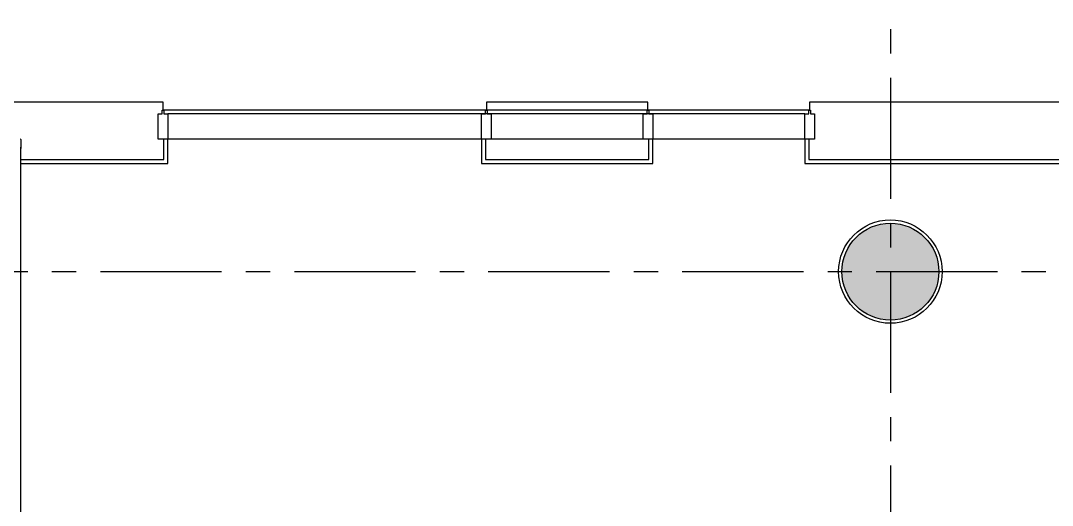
# Model space of a CAD drawing. Extents: x 1198601 to 1325177, y -301855 to -214174.
# Drawn here: x 1244989 to 1251373, y -273667 to -270666 of the extents above; entities that cross this region are included whole.
import ezdxf

# ---------------------------------------------------------------- set-up
doc = ezdxf.new("R2010")
doc.units = 0
doc.header["$LTSCALE"] = 600
doc.header["$MEASUREMENT"] = 0
doc.linetypes.add('CENTER', pattern=[2, 1.25, -0.25, 0.25, -0.25])
doc.layers.get('0').update_dxf_attribs({"linetype": 'CONTINUOUS'})
for name, color, linetype in [('252', 252, 'CONTINUOUS'), ('CEN', 1, 'CENTER'), ('WALLLL', 7, 'CONTINUOUS')]:
    doc.layers.add(name, color=color, linetype=linetype)

msp = doc.modelspace()

# ---------------------------------------------------------------- hatches: boundary and pattern name
at = {"layer": '252'}
h = msp.add_hatch(color=256, dxfattribs=at)
h.paths.add_polyline_path([(1223070.4, -293919.9), (1223670.4, -293919.9), (1223670.4, -294519.9), (1223070.4, -294519.9)])
h.paths.add_polyline_path([(1232070.4, -293919.9), (1232670.4, -293919.9), (1232670.4, -294519.9), (1232070.4, -294519.9)])
h.paths.add_polyline_path([(1232070.4, -271919.9), (1232670.4, -271919.9), (1232670.4, -272519.9), (1232070.4, -272519.9)])
h.paths.add_polyline_path([(1232070.4, -281969.9), (1232670.4, -281969.9), (1232670.4, -282569.9), (1232070.4, -282569.9)])
h.paths.add_polyline_path([(1223070.4, -281969.9), (1223670.4, -281969.9), (1223670.4, -282569.9), (1223070.4, -282569.9)])
h.paths.add_polyline_path([(1223070.4, -271919.9), (1223670.4, -271919.9), (1223670.4, -272519.9), (1223070.4, -272519.9)])
h.paths.add_polyline_path([(1241070.4, -293919.9), (1241670.4, -293919.9), (1241670.4, -294519.9), (1241070.4, -294519.9)])
h.paths.add_polyline_path([(1250070.4, -293919.9), (1250670.4, -293919.9), (1250670.4, -294519.9), (1250070.4, -294519.9)])
h.paths.add_polyline_path([(1250120.4, -281969.9), (1250720.4, -281969.9), (1250720.4, -282569.9), (1250120.4, -282569.9)])
h.paths.add_polyline_path([(1241120.4, -281969.9), (1241720.4, -281969.9), (1241720.4, -282569.9), (1241120.4, -282569.9)])
edge = h.paths.add_edge_path()
edge.add_arc((1250370.4, -272219.9), 300, 0, 360)
h.paths.add_polyline_path([(1259070.4, -293919.9), (1259670.4, -293919.9), (1259670.4, -294519.9), (1259070.4, -294519.9)])
h.paths.add_polyline_path([(1268070.4, -293919.9), (1268670.4, -293919.9), (1268670.4, -294519.9), (1268070.4, -294519.9)])
h.paths.add_polyline_path([(1268070.4, -281969.9), (1268670.4, -281969.9), (1268670.4, -282569.9), (1268070.4, -282569.9)])
h.paths.add_polyline_path([(1268070.4, -271919.9), (1268670.4, -271919.9), (1268670.4, -272519.9), (1268070.4, -272519.9)])
h.paths.add_polyline_path([(1277120.4, -293919.9), (1277720.4, -293919.9), (1277720.4, -294519.9), (1277120.4, -294519.9)])
h.paths.add_polyline_path([(1277120.4, -281969.9), (1277720.4, -281969.9), (1277720.4, -282569.9), (1277120.4, -282569.9)])

# ---------------------------------------------------------------- linework, layer by layer
at = {"color": 13}
msp.add_line((1244990.4, -271402.9), (1244990.4, -271456.9), dxfattribs=at)
for centre, start, end in [((1244987.4, -271402.9), 0, 90), ((1244987.4, -271456.9), 270, 0)]:
    msp.add_arc(centre, 3, start, end, dxfattribs=at)
at = {"layer": 'CEN'}
for p, q in [((1250370.4, -224219.9), (1250370.4, -297451)), ((1208282.6, -272219.9), (1310570.4, -272219.9))]:
    msp.add_line(p, q, dxfattribs=at)
at = {"layer": 'WALLLL'}
for p, q in [((1245870.4, -271169.9), (1244870.4, -271169.9)), ((1245870.4, -271219.9), (1245870.4, -271169.9)), ((1248870.4, -271169.9), (1247870.4, -271169.9)), ((1247870.4, -271169.9), (1247870.4, -271219.9)), ((1248870.4, -271219.9), (1248870.4, -271169.9)), ((1251870.4, -271169.9), (1249870.4, -271169.9)), ((1249870.4, -271169.9), (1249870.4, -271219.9)), ((1245840.4, -271399.9), (1245840.4, -271243.9)), ((1245840.4, -271243.9), (1245865.4, -271243.9)), ((1245865.4, -271219.9), (1245875.4, -271219.9)), ((1245865.4, -271243.9), (1245865.4, -271219.9)), ((1249870.4, -271219.9), (1245870.4, -271219.9)), ((1245875.4, -271219.9), (1245875.4, -271243.9)), ((1245875.4, -271243.9), (1245900.4, -271243.9)), ((1249840.4, -271243.9), (1245900.4, -271243.9)), ((1245900.4, -271243.9), (1245900.4, -271399.9)), ((1247840.4, -271399.9), (1247840.4, -271243.9)), ((1247840.4, -271243.9), (1247865.4, -271243.9)), ((1247865.4, -271219.9), (1247875.4, -271219.9)), ((1247865.4, -271243.9), (1247865.4, -271219.9)), ((1247875.4, -271219.9), (1247875.4, -271243.9)), ((1247875.4, -271243.9), (1247900.4, -271243.9)), ((1247900.4, -271243.9), (1247900.4, -271399.9)), ((1248840.4, -271399.9), (1248840.4, -271243.9)), ((1248840.4, -271243.9), (1248865.4, -271243.9)), ((1248865.4, -271219.9), (1248875.4, -271219.9)), ((1248865.4, -271243.9), (1248865.4, -271219.9)), ((1248875.4, -271219.9), (1248875.4, -271243.9)), ((1248875.4, -271243.9), (1248900.4, -271243.9)), ((1248900.4, -271243.9), (1248900.4, -271399.9)), ((1249840.4, -271399.9), (1249840.4, -271243.9)), ((1249840.4, -271243.9), (1249865.4, -271243.9)), ((1249865.4, -271219.9), (1249875.4, -271219.9)), ((1249865.4, -271243.9), (1249865.4, -271219.9)), ((1249875.4, -271219.9), (1249875.4, -271243.9)), ((1249875.4, -271243.9), (1249900.4, -271243.9)), ((1249900.4, -271243.9), (1249900.4, -271399.9)), ((1245900.4, -271399.9), (1245840.4, -271399.9)), ((1245875.4, -271524.9), (1245875.4, -271399.9)), ((1249840.4, -271399.9), (1245900.4, -271399.9)), ((1245900.4, -271549.9), (1245900.4, -271399.9)), ((1247900.4, -271399.9), (1247840.4, -271399.9)), ((1247840.4, -271399.9), (1247840.4, -271549.9)), ((1247865.4, -271399.9), (1247865.4, -271524.9)), ((1248900.4, -271399.9), (1248840.4, -271399.9)), ((1248875.4, -271524.9), (1248875.4, -271399.9)), ((1248900.4, -271549.9), (1248900.4, -271399.9)), ((1249840.4, -271399.9), (1249840.4, -271549.9)), ((1249900.4, -271399.9), (1249840.4, -271399.9)), ((1249865.4, -271399.9), (1249865.4, -271524.9)), ((1244990.4, -273749.9), (1244990.4, -271449.9)), ((1244990.4, -271524.9), (1245875.4, -271524.9)), ((1244990.4, -271549.9), (1245900.4, -271549.9)), ((1247840.4, -271549.9), (1248900.4, -271549.9)), ((1247865.4, -271524.9), (1248875.4, -271524.9)), ((1249840.4, -271549.9), (1251900.4, -271549.9)), ((1249865.4, -271524.9), (1251875.4, -271524.9))]:
    msp.add_line(p, q, dxfattribs=at)
msp.add_circle((1250370.4, -272219.9), 320, dxfattribs=at)
at = {"layer": 'WALLLL', "ltscale": 3}
msp.add_circle((1250370.4, -272219.9), 300, dxfattribs=at)

doc.saveas('drawing.dxf')
